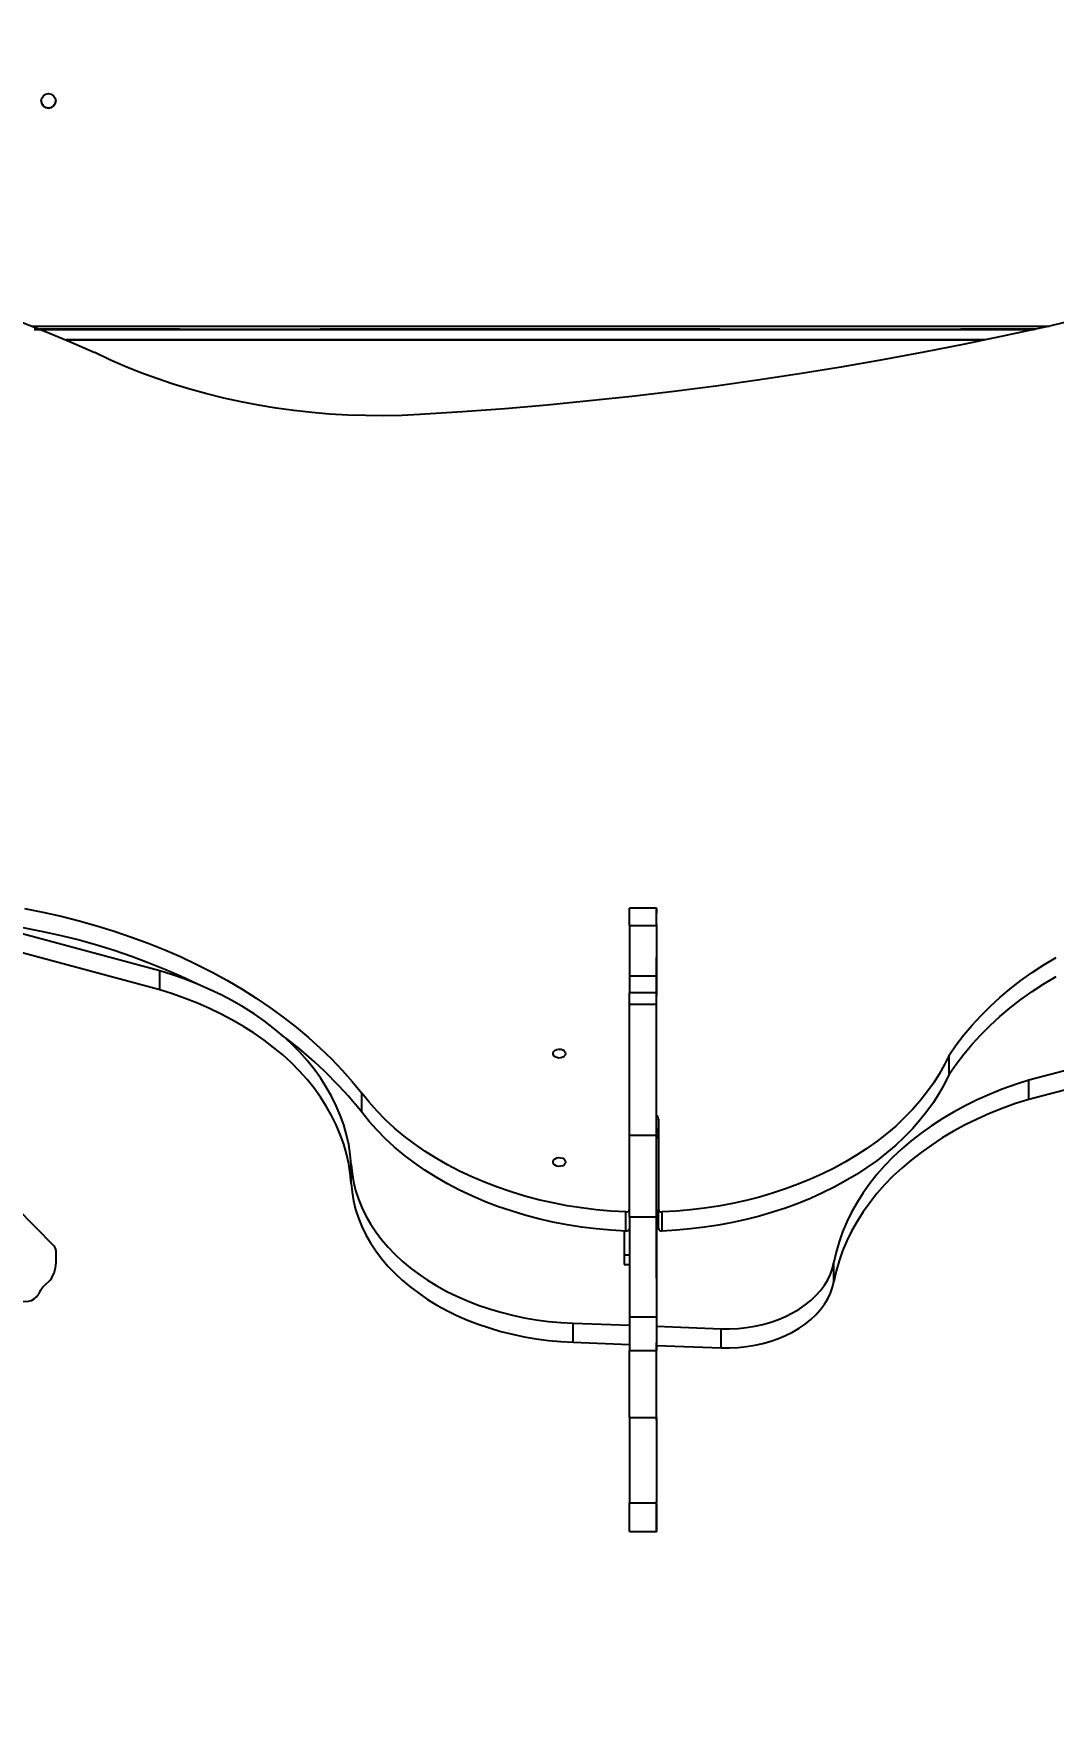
# Model space of a CAD drawing. Header units: millimetres. Extents: x -4153 to 4002, y -5023 to 3197.
# Drawn here: x 1741 to 2307, y -67 to 862 of the extents above; entities that cross this region are included whole.
import ezdxf

# ---------------------------------------------------------------- set-up
doc = ezdxf.new("R2010")
doc.units = ezdxf.units.MM
for name, color, linetype in [('DIKOM_ОБЪЕКТ', 7, 'Continuous'), ('DIKOM_РАЗМЕР_ЗОНА', 7, 'Continuous'), ('DIKOM_РАЗМЕР_ОБЪЕКТА', 7, 'Continuous')]:
    doc.layers.add(name, color=color, linetype=linetype)
doc.styles.add('style1', font='arialbd.ttf', dxfattribs={"width": 0.8})
doc.dimstyles.new('1-50', dxfattribs={"dimtxt": 300, "dimasz": 200, "dimexe": 100, "dimexo": 0, "dimgap": 100, "dimtad": 1, "dimtxsty": 'style1', "dimcen": 200, "dimclrd": 7, "dimclre": 7, "dimclrt": 7, "dimadec": 1, "dimazin": 2, "dimtfac": 1, "dimtmove": 0, "dimatfit": 2, "dimfxl": 0, "dimlwd": 25, "dimlwe": 18, "dimarcsym": 0})

# ---------------------------------------------------------------- blocks, each defined once
blk = doc.blocks.new('*D9')
at = {"layer": 'Defpoints', "color": 0, "transparency": 16777216}
for p in [(2370.19, 1747.32), (-2106.31, -2974.61), (1195.51, -2974.61)]:
    blk.add_point(p, dxfattribs=at)
at = {"layer": 'DIKOM_РАЗМЕР_ОБЪЕКТА', "color": 7, "lineweight": 18, "transparency": 16777216}
for p, q in [((2370.19, 1747.32), (-2206.31, 1747.32)), ((1195.51, -2974.61), (-2206.31, -2974.61))]:
    blk.add_line(p, q, dxfattribs=at)
at = {"layer": 'DIKOM_РАЗМЕР_ОБЪЕКТА', "color": 7, "lineweight": 25, "transparency": 16777216}
blk.add_line((-2106.31, 1547.32), (-2106.31, -2774.61), dxfattribs=at)
at = {"layer": 'DIKOM_РАЗМЕР_ОБЪЕКТА', "color": 7, "transparency": 16777216}
for points in [[(-2139.64, 1547.32), (-2072.98, 1547.32), (-2106.31, 1747.32)], [(-2139.64, -2774.61), (-2072.98, -2774.61), (-2106.31, -2974.61)]]:
    blk.add_solid(points, dxfattribs=at)
at = {"layer": 'DIKOM_РАЗМЕР_ОБЪЕКТА', "color": 7, "transparency": 16777216, "insert": (-2359.48, -612.26), "char_height": 300, "attachment_point": 5, "rotation": 90, "style": 'style1'}
blk.add_mtext('{\\fArial|b0|i0|c204|p34;4700}', dxfattribs=at)
blk = doc.blocks.new('*D11')
at = {"layer": 'Defpoints', "color": 0, "transparency": 16777216}
for p in [(2631.36, 3197.31), (-3702.81, -4429.79), (2071.05, -4429.79)]:
    blk.add_point(p, dxfattribs=at)
at = {"layer": 'DIKOM_РАЗМЕР_ЗОНА', "color": 7, "lineweight": 18, "transparency": 16777216}
for p, q in [((2631.36, 3197.31), (-3802.81, 3197.31)), ((2071.05, -4429.79), (-3802.81, -4429.79))]:
    blk.add_line(p, q, dxfattribs=at)
at = {"layer": 'DIKOM_РАЗМЕР_ЗОНА', "color": 7, "lineweight": 25, "transparency": 16777216}
blk.add_line((-3702.81, 2997.31), (-3702.81, -4229.79), dxfattribs=at)
at = {"layer": 'DIKOM_РАЗМЕР_ЗОНА', "color": 7, "transparency": 16777216}
for points in [[(-3736.14, 2997.31), (-3669.48, 2997.31), (-3702.81, 3197.31)], [(-3736.14, -4229.79), (-3669.48, -4229.79), (-3702.81, -4429.79)]]:
    blk.add_solid(points, dxfattribs=at)
at = {"layer": 'DIKOM_РАЗМЕР_ЗОНА', "color": 7, "transparency": 16777216, "insert": (-3955.98, -616.24), "char_height": 300, "attachment_point": 5, "rotation": 90, "style": 'style1'}
blk.add_mtext('{\\fArial|b0|i0|c204|p34;7600}', dxfattribs=at)
blk = doc.blocks.new('*D12')
at = {"layer": 'Defpoints', "color": 0, "transparency": 16777216}
for p in [(-1688.31, 690.56), (2486.69, 690.56), (-1688.31, -3442.2)]:
    blk.add_point(p, dxfattribs=at)
at = {"layer": 'DIKOM_РАЗМЕР_ОБЪЕКТА', "color": 7, "lineweight": 18, "transparency": 16777216}
for p, q in [((-1688.31, 690.56), (-1688.31, -3542.2)), ((2486.69, 690.56), (2486.69, -3542.2))]:
    blk.add_line(p, q, dxfattribs=at)
at = {"layer": 'DIKOM_РАЗМЕР_ОБЪЕКТА', "color": 7, "lineweight": 25, "transparency": 16777216}
blk.add_line((2286.69, -3442.2), (-1488.31, -3442.2), dxfattribs=at)
at = {"layer": 'DIKOM_РАЗМЕР_ОБЪЕКТА', "color": 7, "transparency": 16777216}
for points in [[(-1488.31, -3408.87), (-1488.31, -3475.54), (-1688.31, -3442.2)], [(2286.69, -3408.87), (2286.69, -3475.54), (2486.69, -3442.2)]]:
    blk.add_solid(points, dxfattribs=at)
at = {"layer": 'DIKOM_РАЗМЕР_ОБЪЕКТА', "color": 7, "transparency": 16777216, "insert": (399.19, -3189.03), "char_height": 300, "attachment_point": 5, "style": 'style1'}
blk.add_mtext('{\\fArial|b0|i0|c204|p34;4175}', dxfattribs=at)

msp = doc.modelspace()

# ---------------------------------------------------------------- linework, layer by layer
at = {"layer": 'DIKOM_ОБЪЕКТ', "color": 7, "linetype": 'Continuous'}
for p, q in [((1740.213, 699.213), (2305.036, 699.213)), ((1822.641, 697.5), (1744.706, 697.5)), ((2296.72, 697.372), (1744.942, 697.372)), ((1744.976, 697.359), (2296.66, 697.359)), ((2296.657, 697.358), (1744.977, 697.358)), ((1744.98, 697.357), (2296.653, 697.357)), ((1822.641, 697.5), (1900.396, 697.5)), ((2122.258, 697.5), (1900.396, 697.5)), ((2122.258, 697.5), (2255.891, 697.5)), ((2297.423, 697.5), (2255.891, 697.5)), ((2269.495, 691.5), (1759.403, 691.5)), ((2268.646, 691.356), (1759.679, 691.356)), ((1811.403, 341.344), (1679.869, 376.761)), ((2087.113, 376.061), (2072.113, 376.061)), ((1811.403, 330.751), (1679.869, 366.167)), ((2072.113, 366.525), (2072.111, 338.657)), ((2072.113, 366.525), (2087.113, 366.524)), ((2087.113, 366.524), (2087.111, 338.657)), ((2087.114, 367.123), (2087.114, 369.171)), ((2087.114, 367.123), (2087.114, 356.576)), ((2087.114, 356.576), (2087.114, 351.565)), ((2087.111, 262.521), (2087.114, 348.728)), ((2087.114, 351.565), (2087.114, 348.728)), ((2543.697, 346.076), (2293.595, 280.642)), ((1811.403, 330.751), (1811.403, 341.344)), ((2072.111, 338.657), (2087.111, 338.657)), ((2543.697, 335.483), (2293.595, 270.048)), ((2087.11, 329.173), (2072.11, 329.173)), ((2072.109, 322.783), (2087.109, 322.783)), ((2249.481, 283.995), (2249.481, 294.589)), ((2293.595, 270.048), (2293.595, 280.642)), ((1923.484, 262.906), (1923.484, 273.5)), ((1682.9, 259.118), (1752.742, 188.503)), ((2087.11, 254.036), (2087.11, 251.211)), ((2087.11, 249.459), (2087.11, 251.211)), ((2087.113, 250.742), (2087.113, 248.273)), ((2088.111, 258.99), (2088.109, 208.978)), ((2072.107, 250.149), (2087.107, 250.148)), ((2087.112, 228.394), (2087.113, 248.273)), ((1917.649, 223.309), (1917.649, 233.903)), ((2069.995, 196.971), (2069.995, 207.564)), ((2072.106, 204.795), (2087.106, 204.794)), ((2088.109, 198.384), (2088.109, 208.978)), ((2090.222, 196.971), (2090.222, 207.564)), ((2069.109, 197.008), (2069.109, 183.685)), ((1753.864, 180.905), (1753.889, 185.922)), ((2069.109, 183.685), (2072.106, 183.685)), ((2069.109, 178.429), (2072.106, 178.429)), ((2185.527, 169.024), (2185.527, 179.617)), ((1750.682, 169.648), (1747.668, 166.927)), ((2072.105, 149.287), (2072.104, 130.673)), ((2072.105, 149.287), (2087.105, 149.287)), ((2087.105, 149.287), (2087.104, 130.672)), ((2040.737, 135.212), (2040.737, 145.805)), ((2040.737, 145.805), (2072.105, 144.642)), ((2087.11, 144.086), (2122.905, 142.758)), ((2122.905, 132.165), (2122.905, 142.758)), ((2040.737, 135.212), (2072.104, 134.049)), ((2072.104, 130.673), (2087.104, 130.672)), ((2087.11, 133.492), (2122.905, 132.165)), ((2072.103, 93.399), (2087.104, 93.399)), ((2072.103, 93.399), (2072.103, 46.027)), ((2087.104, 93.399), (2087.103, 46.026)), ((2087.106, 38.883), (2087.107, 46.895)), ((2072.103, 46.027), (2087.103, 46.026)), ((2087.104, 31.821), (2087.104, 42.67)), ((2087.104, 41.981), (2087.105, 41.981)), ((2087.105, 41.981), (2087.105, 34.715)), ((2072.103, 30.133), (2087.103, 30.133)), ((2087.104, 34.715), (2087.105, 34.715)), ((2087.104, 31.373), (2087.106, 31.373))]:
    msp.add_line(p, q, dxfattribs=at)
at = {"layer": 'DIKOM_ОБЪЕКТ', "color": 7, "linetype": 'Continuous', "flags": 128}
for points in [[(1670.473, 721.993), (1679.002, 719.636), (1693.329, 715.421), (1707.489, 710.932), (1721.47, 706.17), (1735.263, 701.141), (1748.857, 695.847), (1762.242, 690.293), (1775.409, 684.482)], [(2353.5, 710.767), (2348.436, 709.501), (2326.033, 704.063), (2303.517, 698.862), (2280.893, 693.901), (2258.168, 689.179), (2235.345, 684.699), (2212.431, 680.46), (2189.429, 676.465), (2166.346, 672.713), (2143.186, 669.206), (2119.955, 665.944), (2096.657, 662.929), (2073.299, 660.161), (2049.884, 657.64), (2026.419, 655.367), (2002.908, 653.342), (1979.358, 651.567), (1955.773, 650.041)], [(1741.693, 697.37), (1741.88, 697.369), (1742.432, 697.369), (1743.324, 697.369), (1744.514, 697.369), (1745.946, 697.369), (1747.553, 697.368), (1749.26, 697.368), (1750.987, 697.368), (1752.654, 697.368), (1754.183, 697.369), (1755.501, 697.369), (1756.548, 697.369), (1757.274, 697.369), (1757.646, 697.369), (1757.646, 697.37), (1757.274, 697.37), (1756.548, 697.37), (1755.501, 697.37), (1754.182, 697.371), (1752.654, 697.371), (1750.987, 697.371), (1749.26, 697.371), (1747.553, 697.371), (1745.946, 697.371), (1744.514, 697.371), (1743.324, 697.37), (1742.432, 697.37), (1741.88, 697.37), (1741.693, 697.37)], [(1778.693, 697.363), (1778.878, 697.363), (1779.421, 697.363), (1780.28, 697.362), (1781.393, 697.362), (1782.675, 697.362), (1784.034, 697.362), (1785.367, 697.362), (1786.576, 697.362), (1787.572, 697.363), (1788.279, 697.363), (1788.646, 697.363), (1788.646, 697.363), (1788.279, 697.363), (1787.572, 697.364), (1786.576, 697.364), (1785.367, 697.364), (1784.034, 697.364), (1782.675, 697.364), (1781.393, 697.364), (1780.28, 697.364), (1779.421, 697.363), (1778.878, 697.363), (1778.693, 697.363)], [(2278.693, 697.363), (2278.878, 697.363), (2279.421, 697.363), (2280.28, 697.362), (2281.393, 697.362), (2282.675, 697.362), (2284.034, 697.362), (2285.367, 697.362), (2286.576, 697.362), (2287.572, 697.363), (2288.279, 697.363), (2288.646, 697.363), (2288.646, 697.363), (2288.279, 697.363), (2287.572, 697.364), (2286.576, 697.364), (2285.367, 697.364), (2284.034, 697.364), (2282.675, 697.364), (2281.393, 697.364), (2280.28, 697.364), (2279.421, 697.363), (2278.878, 697.363), (2278.693, 697.363)], [(1955.773, 650.041), (1945.764, 649.601), (1935.74, 649.417), (1925.713, 649.49), (1915.696, 649.819), (1905.702, 650.405), (1895.745, 651.246), (1885.838, 652.342), (1875.993, 653.69), (1866.223, 655.29), (1856.541, 657.138), (1846.96, 659.234), (1837.493, 661.573), (1828.151, 664.153), (1818.947, 666.971), (1809.893, 670.022), (1801, 673.304), (1792.281, 676.81), (1783.747, 680.538), (1775.409, 684.482)], [(1736.43, 375.873), (1746.61, 373.874), (1756.685, 371.621), (1766.642, 369.119), (1776.468, 366.37), (1786.151, 363.378), (1795.68, 360.146), (1805.042, 356.679), (1814.225, 352.98), (1823.219, 349.055), (1832.012, 344.908), (1840.593, 340.544), (1848.953, 335.969), (1857.079, 331.189), (1864.962, 326.209), (1872.594, 321.035), (1879.962, 315.675), (1887.06, 310.134), (1893.878, 304.419), (1900.407, 298.539), (1906.64, 292.499), (1912.568, 286.307), (1918.185, 279.971), (1923.484, 273.5)], [(2072.113, 366.525), (2072.113, 368.924), (2072.113, 371.001), (2072.113, 372.738), (2072.113, 374.121), (2072.113, 375.14), (2072.113, 375.786), (2072.113, 376.053), (2072.113, 376.061)], [(2087.113, 366.524), (2087.113, 368.924), (2087.113, 371), (2087.113, 372.737), (2087.113, 374.121), (2087.113, 375.14), (2087.113, 375.786), (2087.113, 376.053), (2087.114, 375.94), (2087.114, 375.447), (2087.114, 374.579), (2087.114, 373.342)], [(2087.114, 369.171), (2087.114, 369.538), (2087.114, 369.95), (2087.114, 370.407), (2087.114, 370.907), (2087.114, 371.451), (2087.114, 372.039), (2087.114, 372.669), (2087.114, 373.342)], [(1706.302, 369.643), (1715.801, 368.513), (1726.156, 367.025), (1736.43, 365.28), (1746.61, 363.28), (1756.685, 361.028), (1766.642, 358.526), (1776.468, 355.777), (1786.151, 352.784), (1795.68, 349.553), (1805.042, 346.085), (1814.225, 342.387), (1823.219, 338.462), (1832.012, 334.315), (1834.003, 333.331)], [(2249.481, 294.589), (2253.376, 300.239), (2257.596, 305.771), (2262.133, 311.175), (2266.98, 316.443), (2272.128, 321.566), (2277.57, 326.534), (2283.296, 331.34), (2289.295, 335.975), (2295.558, 340.432), (2302.075, 344.703), (2308.834, 348.78)], [(1917.649, 233.903), (1917.146, 239.431), (1916.289, 244.938), (1915.078, 250.412), (1913.517, 255.841), (1911.608, 261.214), (1909.355, 266.52), (1906.764, 271.747), (1903.839, 276.886), (1900.587, 281.925), (1897.014, 286.854), (1893.127, 291.663), (1888.936, 296.341), (1884.448, 300.88), (1879.672, 305.269), (1874.62, 309.5), (1869.301, 313.563), (1863.725, 317.451), (1857.906, 321.155), (1851.854, 324.667), (1845.583, 327.981), (1839.105, 331.089), (1832.434, 333.986), (1825.584, 336.664), (1818.569, 339.118), (1811.403, 341.344)], [(2072.111, 338.657), (2072.111, 336.091), (2072.111, 333.832), (2072.111, 331.896), (2072.111, 330.295), (2072.111, 329.173)], [(2087.111, 338.657), (2087.111, 336.091), (2087.111, 333.832), (2087.111, 331.896), (2087.111, 330.295), (2087.111, 329.04), (2087.111, 328.14), (2087.111, 327.6), (2087.11, 327.423), (2087.11, 327.612), (2087.11, 328.165)], [(2249.481, 283.995), (2253.376, 289.645), (2257.596, 295.177), (2262.133, 300.582), (2266.98, 305.85), (2272.128, 310.973), (2277.57, 315.941), (2283.296, 320.747), (2289.295, 325.382), (2295.558, 329.839), (2302.075, 334.11), (2308.834, 338.187)], [(1917.649, 223.309), (1917.146, 228.838), (1916.289, 234.345), (1915.078, 239.819), (1913.517, 245.248), (1911.608, 250.621), (1909.355, 255.926), (1906.764, 261.154), (1903.839, 266.293), (1900.587, 271.332), (1897.014, 276.261), (1893.127, 281.07), (1888.936, 285.748), (1884.448, 290.287), (1879.672, 294.676), (1874.62, 298.907), (1869.301, 302.97), (1863.725, 306.858), (1857.906, 310.562), (1851.854, 314.074), (1845.583, 317.388), (1839.105, 320.496), (1832.434, 323.392), (1825.584, 326.07), (1818.569, 328.525), (1811.403, 330.751)], [(2072.109, 322.783), (2072.11, 324.797), (2072.11, 326.44), (2072.11, 327.703), (2072.11, 328.58), (2072.11, 329.066), (2072.11, 329.173)], [(2087.109, 322.783), (2087.109, 324.797), (2087.11, 326.439), (2087.11, 327.703), (2087.11, 328.58), (2087.11, 329.066), (2087.11, 329.159), (2087.11, 328.858), (2087.11, 328.165)], [(2072.107, 250.149), (2072.107, 256.812), (2072.107, 263.321), (2072.107, 269.657), (2072.107, 275.8), (2072.108, 281.73), (2072.108, 287.43), (2072.108, 292.882), (2072.108, 298.068), (2072.108, 302.973), (2072.109, 307.582), (2072.109, 311.88), (2072.109, 315.855), (2072.109, 319.493), (2072.109, 322.783)], [(2087.107, 250.148), (2087.107, 256.812), (2087.107, 263.321), (2087.107, 269.657), (2087.107, 275.8), (2087.108, 281.73), (2087.108, 287.43), (2087.108, 292.881), (2087.108, 298.068), (2087.108, 302.973), (2087.109, 307.582), (2087.109, 311.88), (2087.109, 315.854), (2087.109, 319.492), (2087.109, 322.783)], [(2036.612, 295.451), (2036.422, 294.646), (2035.874, 293.929), (2035.026, 293.376), (2033.971, 293.049), (2032.823, 292.982), (2031.706, 293.182), (2030.741, 293.628), (2030.034, 294.272), (2029.66, 295.043), (2029.66, 295.859), (2030.034, 296.63), (2030.742, 297.274), (2031.706, 297.72), (2032.823, 297.921), (2033.971, 297.853), (2035.026, 297.525), (2035.874, 296.973), (2036.422, 296.256), (2036.612, 295.451)], [(2249.481, 294.589), (2246.877, 289.295), (2243.942, 284.088), (2240.683, 278.98), (2237.106, 273.978), (2233.22, 269.095), (2229.03, 264.338), (2224.545, 259.718), (2219.775, 255.244), (2214.728, 250.925), (2209.415, 246.768), (2203.847, 242.783), (2198.033, 238.977), (2191.987, 235.358), (2185.719, 231.933), (2179.242, 228.709), (2172.569, 225.692), (2165.713, 222.888), (2158.688, 220.302), (2151.507, 217.94), (2144.185, 215.807), (2136.737, 213.906), (2129.176, 212.242), (2121.518, 210.817), (2113.779, 209.635), (2105.972, 208.697), (2098.115, 208.007), (2090.222, 207.564)], [(2249.481, 283.995), (2246.877, 278.702), (2243.942, 273.495), (2240.683, 268.386), (2237.106, 263.385), (2233.22, 258.501), (2229.03, 253.745), (2224.545, 249.125), (2219.775, 244.651), (2214.728, 240.331), (2209.415, 236.175), (2203.847, 232.19), (2198.033, 228.384), (2191.987, 224.765), (2185.719, 221.34), (2179.242, 218.116), (2172.569, 215.099), (2165.713, 212.295), (2158.688, 209.709), (2151.507, 207.347), (2144.185, 205.214), (2136.737, 203.313), (2129.176, 201.649), (2121.518, 200.224), (2113.779, 199.041), (2105.972, 198.104), (2098.115, 197.413), (2090.222, 196.971)], [(2293.595, 280.642), (2286.191, 278.249), (2278.945, 275.623), (2271.874, 272.769), (2264.991, 269.693), (2258.311, 266.401), (2251.846, 262.9), (2245.609, 259.197), (2239.614, 255.299), (2233.872, 251.215), (2228.396, 246.952), (2223.195, 242.519), (2218.281, 237.925), (2213.663, 233.18), (2209.351, 228.292), (2205.354, 223.272), (2201.68, 218.13), (2198.335, 212.877), (2195.327, 207.522), (2192.662, 202.077), (2190.345, 196.553), (2188.381, 190.961), (2186.774, 185.311), (2185.527, 179.617)], [(2069.995, 207.564), (2061.779, 208.031), (2053.603, 208.766), (2045.483, 209.768), (2037.437, 211.036), (2029.483, 212.565), (2021.638, 214.354), (2013.918, 216.398), (2006.34, 218.693), (1998.92, 221.234), (1991.674, 224.015), (1984.617, 227.03), (1977.766, 230.274), (1971.133, 233.738), (1964.735, 237.417), (1958.583, 241.301), (1952.693, 245.382), (1947.075, 249.652), (1941.743, 254.102), (1936.707, 258.722), (1931.978, 263.501), (1927.568, 268.431), (1923.484, 273.5)], [(2293.595, 270.048), (2286.191, 267.655), (2278.945, 265.029), (2271.874, 262.176), (2264.991, 259.1), (2258.311, 255.808), (2251.846, 252.307), (2245.609, 248.604), (2239.614, 244.706), (2233.872, 240.622), (2228.396, 236.359), (2223.195, 231.926), (2218.281, 227.332), (2213.663, 222.587), (2209.351, 217.699), (2205.354, 212.679), (2201.68, 207.537), (2198.335, 202.284), (2195.327, 196.929), (2192.662, 191.484), (2190.345, 185.96), (2188.381, 180.367), (2186.774, 174.718), (2185.527, 169.024)], [(2069.995, 196.971), (2061.779, 197.437), (2053.603, 198.173), (2045.483, 199.175), (2037.437, 200.442), (2029.483, 201.972), (2021.638, 203.761), (2013.918, 205.805), (2006.34, 208.1), (1998.92, 210.64), (1991.674, 213.421), (1984.617, 216.437), (1977.766, 219.681), (1971.133, 223.145), (1964.735, 226.823), (1958.583, 230.707), (1952.693, 234.789), (1947.075, 239.059), (1941.743, 243.509), (1936.707, 248.128), (1931.978, 252.908), (1927.568, 257.838), (1923.484, 262.906)], [(2087.11, 254.036), (2087.11, 254.944), (2087.11, 255.981), (2087.11, 257.106), (2087.11, 258.276), (2087.111, 259.447), (2087.111, 260.573), (2087.111, 261.611), (2087.111, 262.521)], [(2072.106, 204.795), (2072.106, 208.979), (2072.106, 213.328), (2072.106, 217.812), (2072.106, 222.397), (2072.106, 227.05), (2072.106, 231.737), (2072.106, 236.425), (2072.106, 241.079), (2072.106, 245.664), (2072.107, 250.149)], [(2087.106, 204.794), (2087.106, 208.978), (2087.106, 213.328), (2087.106, 217.812), (2087.106, 222.397), (2087.106, 227.05), (2087.106, 231.737), (2087.106, 236.425), (2087.106, 241.078), (2087.107, 245.664), (2087.107, 250.148)], [(1917.649, 233.903), (1918.114, 229.059), (1918.939, 224.24), (1920.121, 219.458), (1921.658, 214.727), (1923.545, 210.06), (1925.778, 205.47), (1928.349, 200.97), (1931.251, 196.572), (1934.477, 192.288), (1938.018, 188.131), (1941.863, 184.112), (1946.002, 180.242), (1950.424, 176.531), (1955.115, 172.991), (1960.064, 169.631), (1965.257, 166.461), (1970.678, 163.488), (1976.313, 160.723), (1982.145, 158.171), (1988.161, 155.841), (1994.341, 153.738), (2000.669, 151.869), (2007.127, 150.239), (2013.698, 148.852), (2020.363, 147.712), (2027.104, 146.823), (2033.901, 146.187), (2040.737, 145.805)], [(2036.61, 235.271), (2036.42, 234.467), (2035.872, 233.749), (2035.024, 233.197), (2033.969, 232.869), (2032.82, 232.802), (2031.704, 233.002), (2030.739, 233.448), (2030.031, 234.092), (2029.657, 234.863), (2029.657, 235.679), (2030.032, 236.451), (2030.739, 237.094), (2031.704, 237.541), (2032.821, 237.741), (2033.969, 237.673), (2035.024, 237.346), (2035.872, 236.793), (2036.42, 236.076), (2036.61, 235.271)], [(1917.649, 223.309), (1918.114, 218.466), (1918.939, 213.647), (1920.121, 208.865), (1921.658, 204.134), (1923.545, 199.467), (1925.778, 194.877), (1928.349, 190.377), (1931.251, 185.979), (1934.477, 181.695), (1938.018, 177.538), (1941.863, 173.519), (1946.002, 169.648), (1950.424, 165.938), (1955.115, 162.398), (1960.064, 159.038), (1965.257, 155.868), (1970.678, 152.895), (1976.313, 150.129), (1982.145, 147.578), (1988.161, 145.247), (1994.341, 143.145), (2000.669, 141.276), (2007.127, 139.646), (2013.698, 138.259), (2020.363, 137.119), (2027.104, 136.23), (2033.901, 135.594), (2040.737, 135.212)], [(2087.111, 170.775), (2087.111, 174.963), (2087.111, 179.3), (2087.111, 183.759), (2087.111, 188.31), (2087.111, 192.923), (2087.111, 197.567), (2087.111, 202.212), (2087.112, 206.826), (2087.112, 211.38), (2087.112, 215.843), (2087.112, 220.185), (2087.112, 224.378), (2087.112, 228.394)], [(2072.106, 204.795), (2072.106, 200.808), (2072.106, 196.669), (2072.106, 192.406), (2072.106, 188.046), (2072.106, 183.619), (2072.106, 179.153), (2072.105, 174.679), (2072.105, 170.225), (2072.105, 165.822), (2072.105, 161.498), (2072.105, 157.283), (2072.105, 153.203), (2072.105, 149.287)], [(2087.106, 204.794), (2087.106, 200.808), (2087.106, 196.669), (2087.106, 192.406), (2087.106, 188.046), (2087.106, 183.619), (2087.105, 179.153), (2087.105, 174.678), (2087.105, 170.225), (2087.105, 165.822), (2087.105, 161.498), (2087.105, 157.283), (2087.105, 153.203), (2087.105, 149.287)], [(2087.11, 194.663), (2087.109, 193.992), (2087.109, 193.662), (2087.109, 193.708), (2087.109, 194.126), (2087.109, 194.869), (2087.109, 195.858), (2087.109, 196.986), (2087.109, 198.129), (2087.109, 199.165), (2087.11, 199.98), (2087.11, 200.488), (2087.11, 200.632), (2087.11, 200.397), (2087.11, 199.808), (2087.11, 198.93), (2087.11, 197.857), (2087.11, 196.706), (2087.11, 195.601), (2087.11, 194.663)], [(2069.109, 183.685), (2069.109, 182.005), (2069.109, 180.62), (2069.109, 179.556), (2069.109, 178.835), (2069.109, 178.473), (2069.109, 178.429)], [(2122.905, 142.758), (2127.615, 142.714), (2132.314, 142.933), (2136.975, 143.411), (2141.569, 144.147), (2146.067, 145.135), (2150.442, 146.37), (2154.666, 147.845), (2158.714, 149.549), (2162.56, 151.473), (2166.182, 153.605), (2169.557, 155.931), (2172.663, 158.438), (2175.482, 161.109), (2177.996, 163.928), (2180.19, 166.879), (2182.051, 169.942), (2183.566, 173.099), (2184.728, 176.331), (2185.527, 179.617)], [(2087.111, 170.775), (2087.111, 167.408), (2087.111, 163.997), (2087.111, 160.584), (2087.111, 157.21), (2087.111, 153.917), (2087.11, 150.744), (2087.11, 147.73), (2087.11, 144.912), (2087.11, 142.324), (2087.11, 139.997), (2087.11, 137.961), (2087.11, 136.238), (2087.11, 134.851)], [(2122.905, 132.165), (2127.615, 132.121), (2132.314, 132.339), (2136.975, 132.818), (2141.569, 133.553), (2146.067, 134.542), (2150.442, 135.777), (2154.666, 137.252), (2158.714, 138.956), (2162.56, 140.88), (2166.182, 143.012), (2169.557, 145.338), (2172.663, 147.844), (2175.482, 150.516), (2177.996, 153.335), (2180.19, 156.286), (2182.051, 159.349), (2183.566, 162.506), (2184.728, 165.738), (2185.527, 169.024)], [(1723.557, 164.191), (1725.939, 162.324), (1728.272, 160.768), (1730.537, 159.536), (1732.715, 158.639), (1734.789, 158.083), (1736.742, 157.873), (1738.558, 158.011), (1740.222, 158.496), (1741.721, 159.323), (1743.043, 160.487), (1744.176, 161.976)], [(2072.103, 93.399), (2072.103, 96.488), (2072.103, 99.743), (2072.103, 103.132), (2072.104, 106.618), (2072.104, 110.165), (2072.104, 113.737), (2072.104, 117.296), (2072.104, 120.805), (2072.104, 124.228), (2072.104, 127.529), (2072.104, 130.673)], [(2087.104, 93.399), (2087.104, 96.488), (2087.104, 99.743), (2087.104, 103.132), (2087.104, 106.618), (2087.104, 110.165), (2087.104, 113.737), (2087.104, 117.296), (2087.104, 120.805), (2087.104, 124.228), (2087.104, 127.528), (2087.104, 130.672)], [(2087.108, 91.855), (2087.109, 96.407), (2087.109, 100.868), (2087.109, 105.21), (2087.109, 109.405), (2087.109, 113.429), (2087.109, 117.255), (2087.109, 120.861), (2087.109, 124.223), (2087.109, 127.322), (2087.109, 130.138), (2087.11, 132.653), (2087.11, 134.851)], [(2087.108, 91.855), (2087.108, 86.835), (2087.108, 81.918), (2087.108, 77.133), (2087.108, 72.51), (2087.108, 68.077), (2087.108, 63.861), (2087.107, 59.889), (2087.107, 56.184), (2087.107, 52.77), (2087.107, 49.667), (2087.107, 46.895)], [(2072.103, 30.133), (2072.103, 30.274), (2072.103, 30.764), (2072.103, 31.6), (2072.103, 32.773), (2072.103, 34.273), (2072.103, 36.084), (2072.103, 38.187), (2072.103, 40.561), (2072.103, 43.183), (2072.103, 46.027)], [(2087.104, 31.821), (2087.104, 30.912), (2087.104, 30.348), (2087.103, 30.135), (2087.103, 30.273), (2087.103, 30.763), (2087.103, 31.599), (2087.103, 32.773), (2087.103, 34.273), (2087.103, 36.083), (2087.103, 38.187), (2087.103, 40.561), (2087.103, 43.183), (2087.103, 46.026)], [(2087.104, 42.67), (2087.104, 43.886), (2087.105, 44.736), (2087.105, 45.212), (2087.105, 45.313), (2087.105, 45.037), (2087.105, 44.386), (2087.105, 43.365), (2087.105, 41.981)], [(2087.106, 38.883), (2087.106, 36.82), (2087.106, 35.073), (2087.106, 33.653), (2087.106, 32.57), (2087.106, 31.831), (2087.106, 31.439), (2087.106, 31.399), (2087.106, 31.709), (2087.105, 32.369), (2087.105, 33.373), (2087.105, 34.715)]]:
    msp.add_lwpolyline(points, dxfattribs=at)
at = {"layer": 'DIKOM_ОБЪЕКТ', "color": 7, "linetype": 'Continuous'}
msp.add_circle((1749.693, 824.214), 4, dxfattribs=at)
for centre, radius, start, end in [((1749.692, 824.217), 4, 181.18146, 0.000276), ((1738.433, 115.508), 236.58, 38.538251, 53.418532), ((2084.667, 258.91), 3.445, 1.32089, 44.810175), ((2084.667, 248.317), 3.445, 1.322082, 44.807887), ((2070.318, 209.388), 1.853, 259.966809, 344.857287), ((2089.892, 209.356), 1.823, 191.990692, 280.447057), ((2070.317, 198.796), 1.853, 259.979417, 344.788453), ((2089.892, 198.763), 1.823, 191.990692, 280.447057), ((1749.73, 185.619), 4.171, 4.170926, 43.75798), ((1735.972, 179.884), 17.921, 325.167595, 3.265702), ((1757.113, 156.559), 14.026, 132.333223, 157.277618)]:
    msp.add_arc(centre, radius, start, end, dxfattribs=at)

# ---------------------------------------------------------------- dimensions: what is measured, and where the dimension line sits
at = {"layer": 'DIKOM_РАЗМЕР_ЗОНА'}
dim = msp.add_linear_dim(base=(-3702.81, -4429.789), p1=(2631.356, 3197.305), p2=(2071.052, -4429.789), angle=90, text='{\\fArial|b0|i0|c204|p34;7600}', dimstyle='1-50', dxfattribs=at)
dim.commit()
dim.dimension.update_dxf_attribs({"geometry": '*D11', "text_midpoint": (-3702.81, -616.242), "dimtype": 160})
at = {"layer": 'DIKOM_РАЗМЕР_ОБЪЕКТА'}
dim = msp.add_linear_dim(base=(-2106.31, -2974.611), p1=(2370.191, 1747.316), p2=(1195.51, -2974.611), angle=90, text='{\\fArial|b0|i0|c204|p34;4700}', dimstyle='1-50', dxfattribs=at)
dim.commit()
dim.dimension.update_dxf_attribs({"geometry": '*D9', "text_midpoint": (-2106.31, -612.262), "dimtype": 160})
dim = msp.add_linear_dim(base=(-1688.31, -3442.202), p1=(2486.69, 690.555), p2=(-1688.31, 690.555), text='{\\fArial|b0|i0|c204|p34;<>}', dimstyle='1-50', dxfattribs=at)
dim.commit()
dim.dimension.update_dxf_attribs({"geometry": '*D12', "text_midpoint": (399.19, -3442.202), "dimtype": 160})

doc.saveas('drawing.dxf')
